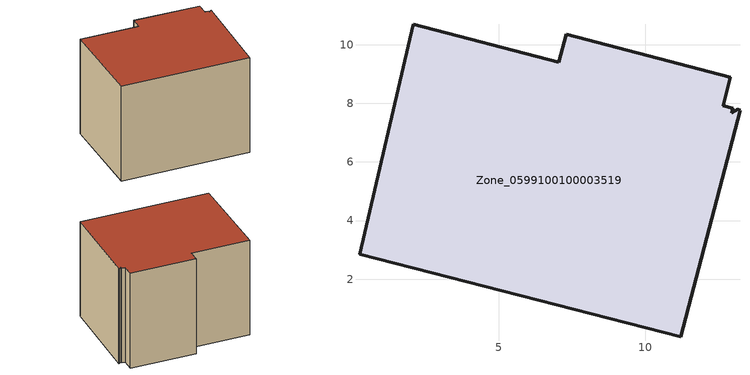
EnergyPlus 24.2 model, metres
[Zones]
Zone_0599100100003519
 floor ground (C_G): 12.9,8.89 12.66,7.92 12.98,7.84 12.94,7.67 13.14,7.79 13.23,7.77 11.2,0.03 0.24,2.85 2.07,10.71 7.05,9.4 7.3,10.36 z0
 wall outside (C_F): 12.66,7.92 12.9,8.89 7.3,10.36 7.05,9.4 2.07,10.71 0.24,2.85 11.2,0.03 13.23,7.77 13.14,7.79 12.94,7.67 12.98,7.84 12.66,7.92 z0:9.01
 roof outside (C_R): 0.24,2.85 11.2,0.03 13.23,7.77 13.14,7.79 12.94,7.67 12.98,7.84 12.66,7.92 12.9,8.89 7.3,10.36 7.05,9.4 2.07,10.71 z9.01
[BUILDING]
Pand.0599100100003519: North Axis=0; Terrain=City; Loads Convergence Tolerance Value=0.04; Temperature Convergence Tolerance Value=0.4; Solar Distribution=FullExterior; Maximum Number of Warmup Days=25; Minimum Number of Warmup Days=1
[Site:Location]
Rotterdam.The.Hague.AP_ZH_NLD Design_Conditions: Latitude=51.96; Longitude=4.45; Time Zone=1; Elevation=-4.5
[SITE:GROUNDTEMPERATURE:BUILDINGSURFACE]
18, 18, 18, 18, 18, 18, 18, 18, 18, 18, 18, 18
[MATERIAL] Thermal Absorptance=0.9; Solar Absorptance=0.7; Visible Absorptance=0.7
Name | Roughness | Thickness | Conductivity | Density | Specific Heat
G.D.2006-2014 | MediumSmooth | 0.15 | 0.06 | 540 | 1210
F.D.2006-2014 | Rough | 0.3 | 0.12 | 1920 | 840
R.D.2006-2014 | MediumRough | 0.2 | 0.08 | 1500 | 1000
[CONSTRUCTION]
C_G: G.D.2006-2014
C_F: F.D.2006-2014
C_R: R.D.2006-2014
[ZONE]
Zone_0599100100003519: Type=1; Multiplier=1; Ceiling Height=Autocalculate; Volume=Autocalculate; Floor Area=autocalculate; Part of Total Floor Area=Yes
[ZONEINFILTRATION:DESIGNFLOWRATE]
Infil_Zone_0599100100003519: Zone or ZoneList or Space or SpaceList=Zone_0599100100003519; Schedule=AlwaysOn; Design Flow Rate Calculation Method=Flow/Area; Flow Rate per Floor Area=0.0021; Constant Term Coefficient=1; Temperature Term Coefficient=0; Velocity Term Coefficient=0; Velocity Squared Term Coefficient=0
[HVACTEMPLATE:ZONE:IDEALLOADSAIRSYSTEM]
Zone_0599100100003519: Maximum Heating Supply Air Temperature=50; Minimum Cooling Supply Air Temperature=13; Maximum Heating Supply Air Humidity Ratio=0.0156; Minimum Cooling Supply Air Humidity Ratio=0.0077; Heating Limit=NoLimit; Cooling Limit=NoLimit; Dehumidification Control Type=ConstantSensibleHeatRatio; Cooling Sensible Heat Ratio=0.7; Dehumidification Setpoint=60; Humidification Control Type=None; Humidification Setpoint=30; Outdoor Air Method=None; Outdoor Air Flow Rate per Person=0.00944; Outdoor Air Flow Rate per Zone Floor Area=0; Outdoor Air Flow Rate per Zone=0; Demand Controlled Ventilation Type=None; Outdoor Air Economizer Type=NoEconomizer; Heat Recovery Type=None; Sensible Heat Recovery Effectiveness=0.7; Latent Heat Recovery Effectiveness=0.65
[ZONECONTROL:THERMOSTAT]
ThermostatControl_Zone_0599100100003519: Zone or ZoneList=Zone_0599100100003519; Control Type Schedule=DualSetpointControlType; Control 1=Thermostat_Zone_0599100100003519; Temperature Difference Between Cutout And Setpoint=0
[THERMOSTATSETPOINT:DUALSETPOINT]
Thermostat_Zone_0599100100003519: Heating Setpoint Temperature Schedule=HeatingSetpoint_Zone_0599100100003519; Cooling Setpoint Temperature Schedule=CoolingSetpoint_Zone_0599100100003519
[SCHEDULE:COMPACT]
HeatingSetpoint_Zone_0599100100003519: Through: 12/31, For: AllDays, Until: 24:00, 21
CoolingSetpoint_Zone_0599100100003519: Through: 12/31, For: AllDays, Until: 24:00, 24
DualSetpointControlType: Through: 12/31, For: AllDays, Until: 24:00, 4
AlwaysOn: Through: 12/31, For: AllDays, Until: 24:00, 1
